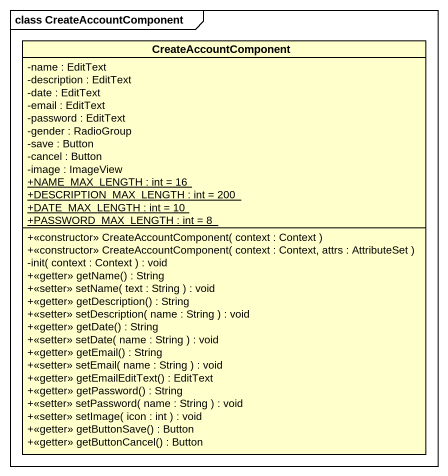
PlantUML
@startuml
mainframe class CreateAccountComponent
hide circle
hide empty members
skinparam classAttributeIconSize 0
class CreateAccountComponent {
  -name : EditText
  -description : EditText
  -date : EditText
  -email : EditText
  -password : EditText
  -gender : RadioGroup
  -save : Button
  -cancel : Button
  -image : ImageView
  {static} +NAME_MAX_LENGTH : int = 16
  {static} +DESCRIPTION_MAX_LENGTH : int = 200
  {static} +DATE_MAX_LENGTH : int = 10
  {static} +PASSWORD_MAX_LENGTH : int = 8
  +<<constructor>> CreateAccountComponent( context : Context )
  +<<constructor>> CreateAccountComponent( context : Context, attrs : AttributeSet )
  -init( context : Context ) : void
  +<<getter>> getName() : String
  +<<setter>> setName( text : String ) : void
  +<<getter>> getDescription() : String
  +<<setter>> setDescription( name : String ) : void
  +<<getter>> getDate() : String
  +<<setter>> setDate( name : String ) : void
  +<<getter>> getEmail() : String
  +<<setter>> setEmail( name : String ) : void
  +<<getter>> getEmailEditText() : EditText
  +<<getter>> getPassword() : String
  +<<setter>> setPassword( name : String ) : void
  +<<setter>> setImage( icon : int ) : void
  +<<getter>> getButtonSave() : Button
  +<<getter>> getButtonCancel() : Button
}
@enduml
